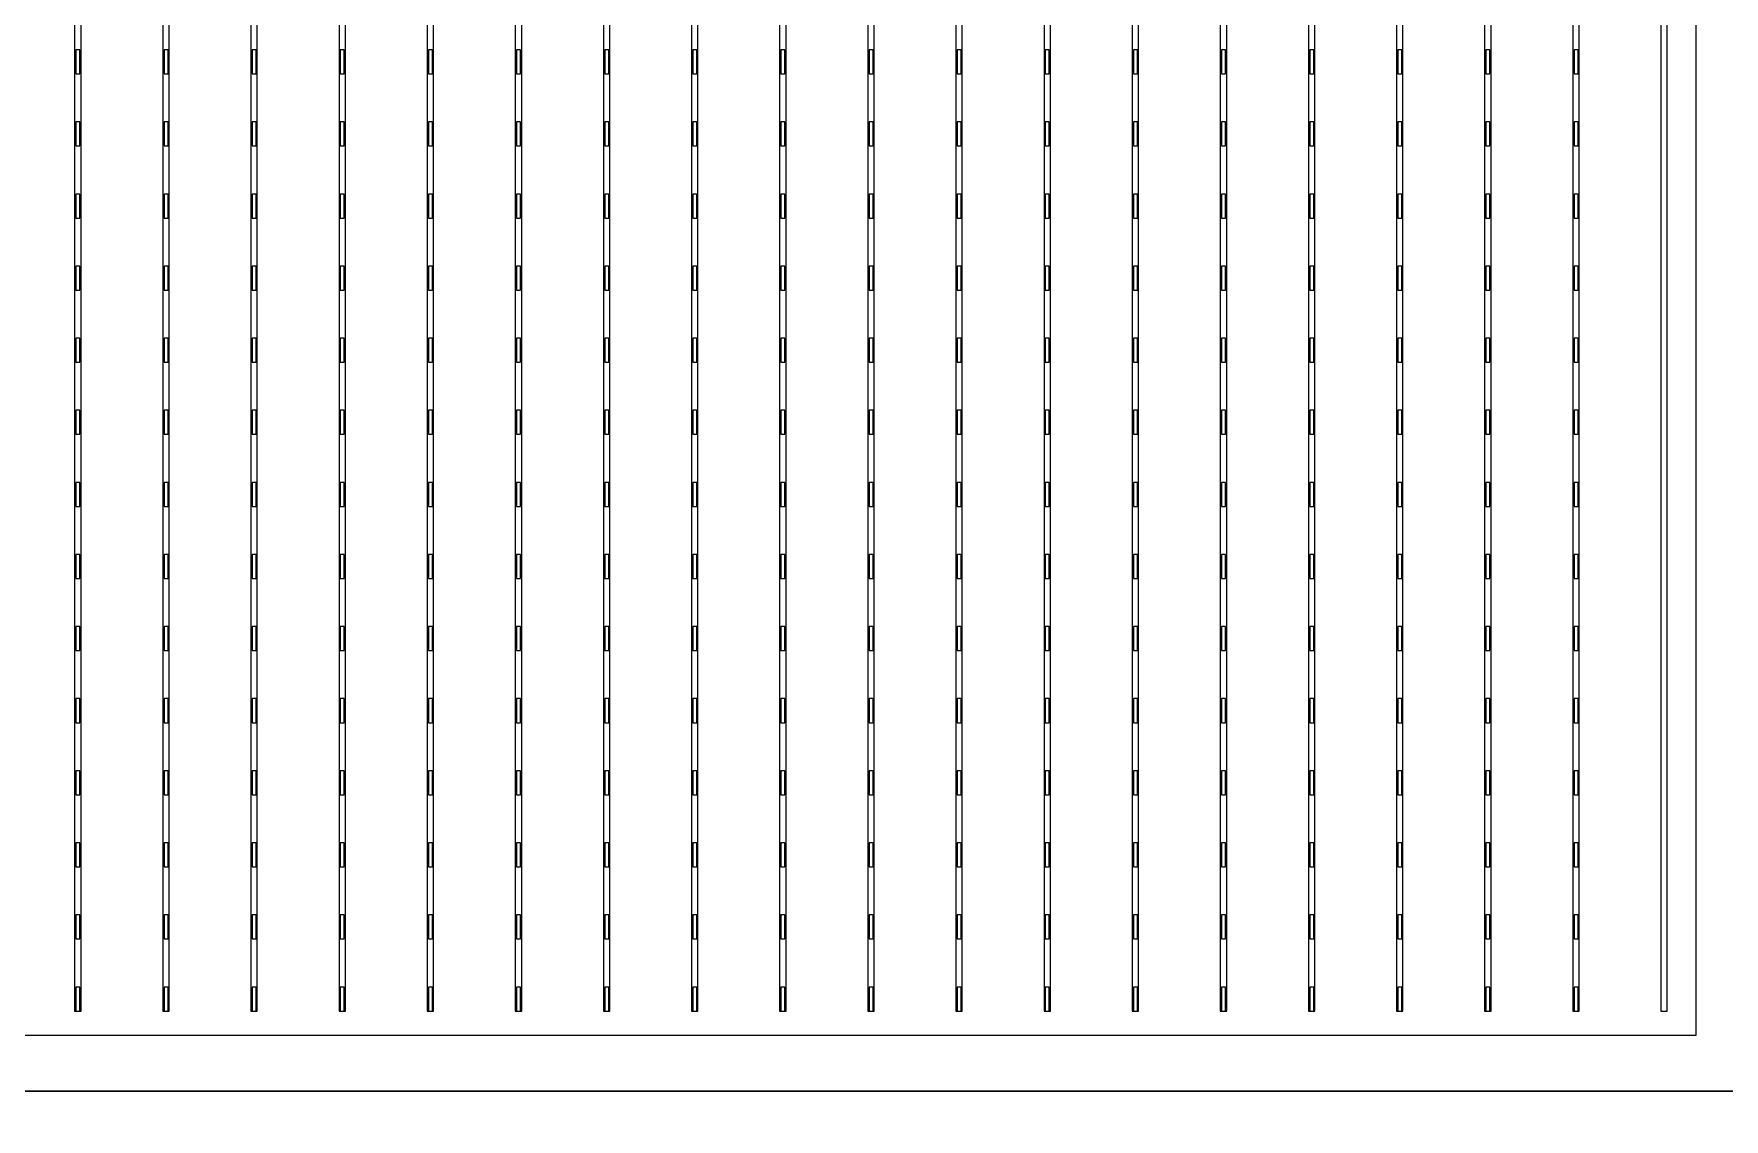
# Model space of a CAD drawing. Header units: millimetres. Extents: x -18 to 142, y -7 to 153.
# Drawn here: x 51.44 to 61.99, y 124.72 to 131.5 of the extents above; entities that cross this region are included whole.
import ezdxf

# ---------------------------------------------------------------- set-up
doc = ezdxf.new("R2010")
doc.units = ezdxf.units.MM
for name, color, linetype in [('CELLS', 5, 'Continuous'), ('CONTACT_PADS', 2, 'Continuous'), ('DICING', 4, 'Continuous'), ('FINGERS', 1, 'Continuous'), ('INSULATION', 2, 'Continuous')]:
    doc.layers.add(name, color=color, linetype=linetype)

msp = doc.modelspace()

# ---------------------------------------------------------------- linework, layer by layer
at = {"layer": 'CELLS'}
for points in [[(62.17, 124.9), (62.17, 145.8), (41.27, 145.8), (41.27, 124.9), (62.17, 124.9)], [(62.17, 104), (62.17, 124.9), (41.27, 124.9), (41.27, 104), (62.17, 104)]]:
    msp.add_lwpolyline(points, close=True, dxfattribs=at)
at = {"layer": 'CONTACT_PADS'}
for points in [[(51.733, 131.25), (51.733, 131.4), (51.708, 131.4), (51.708, 131.25), (51.733, 131.25)], [(52.283, 131.25), (52.283, 131.4), (52.258, 131.4), (52.258, 131.25), (52.283, 131.25)], [(52.833, 131.25), (52.833, 131.4), (52.808, 131.4), (52.808, 131.25), (52.833, 131.25)], [(53.383, 131.25), (53.383, 131.4), (53.358, 131.4), (53.358, 131.25), (53.383, 131.25)], [(53.933, 131.25), (53.933, 131.4), (53.908, 131.4), (53.908, 131.25), (53.933, 131.25)], [(54.483, 131.25), (54.483, 131.4), (54.458, 131.4), (54.458, 131.25), (54.483, 131.25)], [(55.033, 131.25), (55.033, 131.4), (55.008, 131.4), (55.008, 131.25), (55.033, 131.25)], [(55.583, 131.25), (55.583, 131.4), (55.558, 131.4), (55.558, 131.25), (55.583, 131.25)], [(56.133, 131.25), (56.133, 131.4), (56.108, 131.4), (56.108, 131.25), (56.133, 131.25)], [(56.683, 131.25), (56.683, 131.4), (56.658, 131.4), (56.658, 131.25), (56.683, 131.25)], [(57.233, 131.25), (57.233, 131.4), (57.208, 131.4), (57.208, 131.25), (57.233, 131.25)], [(57.783, 131.25), (57.783, 131.4), (57.758, 131.4), (57.758, 131.25), (57.783, 131.25)], [(58.333, 131.25), (58.333, 131.4), (58.308, 131.4), (58.308, 131.25), (58.333, 131.25)], [(58.883, 131.25), (58.883, 131.4), (58.858, 131.4), (58.858, 131.25), (58.883, 131.25)], [(59.433, 131.25), (59.433, 131.4), (59.408, 131.4), (59.408, 131.25), (59.433, 131.25)], [(59.983, 131.25), (59.983, 131.4), (59.958, 131.4), (59.958, 131.25), (59.983, 131.25)], [(60.533, 131.25), (60.533, 131.4), (60.508, 131.4), (60.508, 131.25), (60.533, 131.25)], [(61.083, 131.25), (61.083, 131.4), (61.058, 131.4), (61.058, 131.25), (61.083, 131.25)], [(51.733, 130.8), (51.733, 130.95), (51.708, 130.95), (51.708, 130.8), (51.733, 130.8)], [(52.283, 130.8), (52.283, 130.95), (52.258, 130.95), (52.258, 130.8), (52.283, 130.8)], [(52.833, 130.8), (52.833, 130.95), (52.808, 130.95), (52.808, 130.8), (52.833, 130.8)], [(53.383, 130.8), (53.383, 130.95), (53.358, 130.95), (53.358, 130.8), (53.383, 130.8)], [(53.933, 130.8), (53.933, 130.95), (53.908, 130.95), (53.908, 130.8), (53.933, 130.8)], [(54.483, 130.8), (54.483, 130.95), (54.458, 130.95), (54.458, 130.8), (54.483, 130.8)], [(55.033, 130.8), (55.033, 130.95), (55.008, 130.95), (55.008, 130.8), (55.033, 130.8)], [(55.583, 130.8), (55.583, 130.95), (55.558, 130.95), (55.558, 130.8), (55.583, 130.8)], [(56.133, 130.8), (56.133, 130.95), (56.108, 130.95), (56.108, 130.8), (56.133, 130.8)], [(56.683, 130.8), (56.683, 130.95), (56.658, 130.95), (56.658, 130.8), (56.683, 130.8)], [(57.233, 130.8), (57.233, 130.95), (57.208, 130.95), (57.208, 130.8), (57.233, 130.8)], [(57.783, 130.8), (57.783, 130.95), (57.758, 130.95), (57.758, 130.8), (57.783, 130.8)], [(58.333, 130.8), (58.333, 130.95), (58.308, 130.95), (58.308, 130.8), (58.333, 130.8)], [(58.883, 130.8), (58.883, 130.95), (58.858, 130.95), (58.858, 130.8), (58.883, 130.8)], [(59.433, 130.8), (59.433, 130.95), (59.408, 130.95), (59.408, 130.8), (59.433, 130.8)], [(59.983, 130.8), (59.983, 130.95), (59.958, 130.95), (59.958, 130.8), (59.983, 130.8)], [(60.533, 130.8), (60.533, 130.95), (60.508, 130.95), (60.508, 130.8), (60.533, 130.8)], [(61.083, 130.8), (61.083, 130.95), (61.058, 130.95), (61.058, 130.8), (61.083, 130.8)], [(51.733, 130.35), (51.733, 130.5), (51.708, 130.5), (51.708, 130.35), (51.733, 130.35)], [(52.283, 130.35), (52.283, 130.5), (52.258, 130.5), (52.258, 130.35), (52.283, 130.35)], [(52.833, 130.35), (52.833, 130.5), (52.808, 130.5), (52.808, 130.35), (52.833, 130.35)], [(53.383, 130.35), (53.383, 130.5), (53.358, 130.5), (53.358, 130.35), (53.383, 130.35)], [(53.933, 130.35), (53.933, 130.5), (53.908, 130.5), (53.908, 130.35), (53.933, 130.35)], [(54.483, 130.35), (54.483, 130.5), (54.458, 130.5), (54.458, 130.35), (54.483, 130.35)], [(55.033, 130.35), (55.033, 130.5), (55.008, 130.5), (55.008, 130.35), (55.033, 130.35)], [(55.583, 130.35), (55.583, 130.5), (55.558, 130.5), (55.558, 130.35), (55.583, 130.35)], [(56.133, 130.35), (56.133, 130.5), (56.108, 130.5), (56.108, 130.35), (56.133, 130.35)], [(56.683, 130.35), (56.683, 130.5), (56.658, 130.5), (56.658, 130.35), (56.683, 130.35)], [(57.233, 130.35), (57.233, 130.5), (57.208, 130.5), (57.208, 130.35), (57.233, 130.35)], [(57.783, 130.35), (57.783, 130.5), (57.758, 130.5), (57.758, 130.35), (57.783, 130.35)], [(58.333, 130.35), (58.333, 130.5), (58.308, 130.5), (58.308, 130.35), (58.333, 130.35)], [(58.883, 130.35), (58.883, 130.5), (58.858, 130.5), (58.858, 130.35), (58.883, 130.35)], [(59.433, 130.35), (59.433, 130.5), (59.408, 130.5), (59.408, 130.35), (59.433, 130.35)], [(59.983, 130.35), (59.983, 130.5), (59.958, 130.5), (59.958, 130.35), (59.983, 130.35)], [(60.533, 130.35), (60.533, 130.5), (60.508, 130.5), (60.508, 130.35), (60.533, 130.35)], [(61.083, 130.35), (61.083, 130.5), (61.058, 130.5), (61.058, 130.35), (61.083, 130.35)], [(51.733, 129.9), (51.733, 130.05), (51.708, 130.05), (51.708, 129.9), (51.733, 129.9)], [(52.283, 129.9), (52.283, 130.05), (52.258, 130.05), (52.258, 129.9), (52.283, 129.9)], [(52.833, 129.9), (52.833, 130.05), (52.808, 130.05), (52.808, 129.9), (52.833, 129.9)], [(53.383, 129.9), (53.383, 130.05), (53.358, 130.05), (53.358, 129.9), (53.383, 129.9)], [(53.933, 129.9), (53.933, 130.05), (53.908, 130.05), (53.908, 129.9), (53.933, 129.9)], [(54.483, 129.9), (54.483, 130.05), (54.458, 130.05), (54.458, 129.9), (54.483, 129.9)], [(55.033, 129.9), (55.033, 130.05), (55.008, 130.05), (55.008, 129.9), (55.033, 129.9)], [(55.583, 129.9), (55.583, 130.05), (55.558, 130.05), (55.558, 129.9), (55.583, 129.9)], [(56.133, 129.9), (56.133, 130.05), (56.108, 130.05), (56.108, 129.9), (56.133, 129.9)], [(56.683, 129.9), (56.683, 130.05), (56.658, 130.05), (56.658, 129.9), (56.683, 129.9)], [(57.233, 129.9), (57.233, 130.05), (57.208, 130.05), (57.208, 129.9), (57.233, 129.9)], [(57.783, 129.9), (57.783, 130.05), (57.758, 130.05), (57.758, 129.9), (57.783, 129.9)], [(58.333, 129.9), (58.333, 130.05), (58.308, 130.05), (58.308, 129.9), (58.333, 129.9)], [(58.883, 129.9), (58.883, 130.05), (58.858, 130.05), (58.858, 129.9), (58.883, 129.9)], [(59.433, 129.9), (59.433, 130.05), (59.408, 130.05), (59.408, 129.9), (59.433, 129.9)], [(59.983, 129.9), (59.983, 130.05), (59.958, 130.05), (59.958, 129.9), (59.983, 129.9)], [(60.533, 129.9), (60.533, 130.05), (60.508, 130.05), (60.508, 129.9), (60.533, 129.9)], [(61.083, 129.9), (61.083, 130.05), (61.058, 130.05), (61.058, 129.9), (61.083, 129.9)], [(51.733, 129.45), (51.733, 129.6), (51.708, 129.6), (51.708, 129.45), (51.733, 129.45)], [(52.283, 129.45), (52.283, 129.6), (52.258, 129.6), (52.258, 129.45), (52.283, 129.45)], [(52.833, 129.45), (52.833, 129.6), (52.808, 129.6), (52.808, 129.45), (52.833, 129.45)], [(53.383, 129.45), (53.383, 129.6), (53.358, 129.6), (53.358, 129.45), (53.383, 129.45)], [(53.933, 129.45), (53.933, 129.6), (53.908, 129.6), (53.908, 129.45), (53.933, 129.45)], [(54.483, 129.45), (54.483, 129.6), (54.458, 129.6), (54.458, 129.45), (54.483, 129.45)], [(55.033, 129.45), (55.033, 129.6), (55.008, 129.6), (55.008, 129.45), (55.033, 129.45)], [(55.583, 129.45), (55.583, 129.6), (55.558, 129.6), (55.558, 129.45), (55.583, 129.45)], [(56.133, 129.45), (56.133, 129.6), (56.108, 129.6), (56.108, 129.45), (56.133, 129.45)], [(56.683, 129.45), (56.683, 129.6), (56.658, 129.6), (56.658, 129.45), (56.683, 129.45)], [(57.233, 129.45), (57.233, 129.6), (57.208, 129.6), (57.208, 129.45), (57.233, 129.45)], [(57.783, 129.45), (57.783, 129.6), (57.758, 129.6), (57.758, 129.45), (57.783, 129.45)], [(58.333, 129.45), (58.333, 129.6), (58.308, 129.6), (58.308, 129.45), (58.333, 129.45)], [(58.883, 129.45), (58.883, 129.6), (58.858, 129.6), (58.858, 129.45), (58.883, 129.45)], [(59.433, 129.45), (59.433, 129.6), (59.408, 129.6), (59.408, 129.45), (59.433, 129.45)], [(59.983, 129.45), (59.983, 129.6), (59.958, 129.6), (59.958, 129.45), (59.983, 129.45)], [(60.533, 129.45), (60.533, 129.6), (60.508, 129.6), (60.508, 129.45), (60.533, 129.45)], [(61.083, 129.45), (61.083, 129.6), (61.058, 129.6), (61.058, 129.45), (61.083, 129.45)], [(51.733, 129), (51.733, 129.15), (51.708, 129.15), (51.708, 129), (51.733, 129)], [(52.283, 129), (52.283, 129.15), (52.258, 129.15), (52.258, 129), (52.283, 129)], [(52.833, 129), (52.833, 129.15), (52.808, 129.15), (52.808, 129), (52.833, 129)], [(53.383, 129), (53.383, 129.15), (53.358, 129.15), (53.358, 129), (53.383, 129)], [(53.933, 129), (53.933, 129.15), (53.908, 129.15), (53.908, 129), (53.933, 129)], [(54.483, 129), (54.483, 129.15), (54.458, 129.15), (54.458, 129), (54.483, 129)], [(55.033, 129), (55.033, 129.15), (55.008, 129.15), (55.008, 129), (55.033, 129)], [(55.583, 129), (55.583, 129.15), (55.558, 129.15), (55.558, 129), (55.583, 129)], [(56.133, 129), (56.133, 129.15), (56.108, 129.15), (56.108, 129), (56.133, 129)], [(56.683, 129), (56.683, 129.15), (56.658, 129.15), (56.658, 129), (56.683, 129)], [(57.233, 129), (57.233, 129.15), (57.208, 129.15), (57.208, 129), (57.233, 129)], [(57.783, 129), (57.783, 129.15), (57.758, 129.15), (57.758, 129), (57.783, 129)], [(58.333, 129), (58.333, 129.15), (58.308, 129.15), (58.308, 129), (58.333, 129)], [(58.883, 129), (58.883, 129.15), (58.858, 129.15), (58.858, 129), (58.883, 129)], [(59.433, 129), (59.433, 129.15), (59.408, 129.15), (59.408, 129), (59.433, 129)], [(59.983, 129), (59.983, 129.15), (59.958, 129.15), (59.958, 129), (59.983, 129)], [(60.533, 129), (60.533, 129.15), (60.508, 129.15), (60.508, 129), (60.533, 129)], [(61.083, 129), (61.083, 129.15), (61.058, 129.15), (61.058, 129), (61.083, 129)], [(51.733, 128.55), (51.733, 128.7), (51.708, 128.7), (51.708, 128.55), (51.733, 128.55)], [(52.283, 128.55), (52.283, 128.7), (52.258, 128.7), (52.258, 128.55), (52.283, 128.55)], [(52.833, 128.55), (52.833, 128.7), (52.808, 128.7), (52.808, 128.55), (52.833, 128.55)], [(53.383, 128.55), (53.383, 128.7), (53.358, 128.7), (53.358, 128.55), (53.383, 128.55)], [(53.933, 128.55), (53.933, 128.7), (53.908, 128.7), (53.908, 128.55), (53.933, 128.55)], [(54.483, 128.55), (54.483, 128.7), (54.458, 128.7), (54.458, 128.55), (54.483, 128.55)], [(55.033, 128.55), (55.033, 128.7), (55.008, 128.7), (55.008, 128.55), (55.033, 128.55)], [(55.583, 128.55), (55.583, 128.7), (55.558, 128.7), (55.558, 128.55), (55.583, 128.55)], [(56.133, 128.55), (56.133, 128.7), (56.108, 128.7), (56.108, 128.55), (56.133, 128.55)], [(56.683, 128.55), (56.683, 128.7), (56.658, 128.7), (56.658, 128.55), (56.683, 128.55)], [(57.233, 128.55), (57.233, 128.7), (57.208, 128.7), (57.208, 128.55), (57.233, 128.55)], [(57.783, 128.55), (57.783, 128.7), (57.758, 128.7), (57.758, 128.55), (57.783, 128.55)], [(58.333, 128.55), (58.333, 128.7), (58.308, 128.7), (58.308, 128.55), (58.333, 128.55)], [(58.883, 128.55), (58.883, 128.7), (58.858, 128.7), (58.858, 128.55), (58.883, 128.55)], [(59.433, 128.55), (59.433, 128.7), (59.408, 128.7), (59.408, 128.55), (59.433, 128.55)], [(59.983, 128.55), (59.983, 128.7), (59.958, 128.7), (59.958, 128.55), (59.983, 128.55)], [(60.533, 128.55), (60.533, 128.7), (60.508, 128.7), (60.508, 128.55), (60.533, 128.55)], [(61.083, 128.55), (61.083, 128.7), (61.058, 128.7), (61.058, 128.55), (61.083, 128.55)], [(51.733, 128.1), (51.733, 128.25), (51.708, 128.25), (51.708, 128.1), (51.733, 128.1)], [(52.283, 128.1), (52.283, 128.25), (52.258, 128.25), (52.258, 128.1), (52.283, 128.1)], [(52.833, 128.1), (52.833, 128.25), (52.808, 128.25), (52.808, 128.1), (52.833, 128.1)], [(53.383, 128.1), (53.383, 128.25), (53.358, 128.25), (53.358, 128.1), (53.383, 128.1)], [(53.933, 128.1), (53.933, 128.25), (53.908, 128.25), (53.908, 128.1), (53.933, 128.1)], [(54.483, 128.1), (54.483, 128.25), (54.458, 128.25), (54.458, 128.1), (54.483, 128.1)], [(55.033, 128.1), (55.033, 128.25), (55.008, 128.25), (55.008, 128.1), (55.033, 128.1)], [(55.583, 128.1), (55.583, 128.25), (55.558, 128.25), (55.558, 128.1), (55.583, 128.1)], [(56.133, 128.1), (56.133, 128.25), (56.108, 128.25), (56.108, 128.1), (56.133, 128.1)], [(56.683, 128.1), (56.683, 128.25), (56.658, 128.25), (56.658, 128.1), (56.683, 128.1)], [(57.233, 128.1), (57.233, 128.25), (57.208, 128.25), (57.208, 128.1), (57.233, 128.1)], [(57.783, 128.1), (57.783, 128.25), (57.758, 128.25), (57.758, 128.1), (57.783, 128.1)], [(58.333, 128.1), (58.333, 128.25), (58.308, 128.25), (58.308, 128.1), (58.333, 128.1)], [(58.883, 128.1), (58.883, 128.25), (58.858, 128.25), (58.858, 128.1), (58.883, 128.1)], [(59.433, 128.1), (59.433, 128.25), (59.408, 128.25), (59.408, 128.1), (59.433, 128.1)], [(59.983, 128.1), (59.983, 128.25), (59.958, 128.25), (59.958, 128.1), (59.983, 128.1)], [(60.533, 128.1), (60.533, 128.25), (60.508, 128.25), (60.508, 128.1), (60.533, 128.1)], [(61.083, 128.1), (61.083, 128.25), (61.058, 128.25), (61.058, 128.1), (61.083, 128.1)], [(51.733, 127.65), (51.733, 127.8), (51.708, 127.8), (51.708, 127.65), (51.733, 127.65)], [(52.283, 127.65), (52.283, 127.8), (52.258, 127.8), (52.258, 127.65), (52.283, 127.65)], [(52.833, 127.65), (52.833, 127.8), (52.808, 127.8), (52.808, 127.65), (52.833, 127.65)], [(53.383, 127.65), (53.383, 127.8), (53.358, 127.8), (53.358, 127.65), (53.383, 127.65)], [(53.933, 127.65), (53.933, 127.8), (53.908, 127.8), (53.908, 127.65), (53.933, 127.65)], [(54.483, 127.65), (54.483, 127.8), (54.458, 127.8), (54.458, 127.65), (54.483, 127.65)], [(55.033, 127.65), (55.033, 127.8), (55.008, 127.8), (55.008, 127.65), (55.033, 127.65)], [(55.583, 127.65), (55.583, 127.8), (55.558, 127.8), (55.558, 127.65), (55.583, 127.65)], [(56.133, 127.65), (56.133, 127.8), (56.108, 127.8), (56.108, 127.65), (56.133, 127.65)], [(56.683, 127.65), (56.683, 127.8), (56.658, 127.8), (56.658, 127.65), (56.683, 127.65)], [(57.233, 127.65), (57.233, 127.8), (57.208, 127.8), (57.208, 127.65), (57.233, 127.65)], [(57.783, 127.65), (57.783, 127.8), (57.758, 127.8), (57.758, 127.65), (57.783, 127.65)], [(58.333, 127.65), (58.333, 127.8), (58.308, 127.8), (58.308, 127.65), (58.333, 127.65)], [(58.883, 127.65), (58.883, 127.8), (58.858, 127.8), (58.858, 127.65), (58.883, 127.65)], [(59.433, 127.65), (59.433, 127.8), (59.408, 127.8), (59.408, 127.65), (59.433, 127.65)], [(59.983, 127.65), (59.983, 127.8), (59.958, 127.8), (59.958, 127.65), (59.983, 127.65)], [(60.533, 127.65), (60.533, 127.8), (60.508, 127.8), (60.508, 127.65), (60.533, 127.65)], [(61.083, 127.65), (61.083, 127.8), (61.058, 127.8), (61.058, 127.65), (61.083, 127.65)], [(51.733, 127.2), (51.733, 127.35), (51.708, 127.35), (51.708, 127.2), (51.733, 127.2)], [(52.283, 127.2), (52.283, 127.35), (52.258, 127.35), (52.258, 127.2), (52.283, 127.2)], [(52.833, 127.2), (52.833, 127.35), (52.808, 127.35), (52.808, 127.2), (52.833, 127.2)], [(53.383, 127.2), (53.383, 127.35), (53.358, 127.35), (53.358, 127.2), (53.383, 127.2)], [(53.933, 127.2), (53.933, 127.35), (53.908, 127.35), (53.908, 127.2), (53.933, 127.2)], [(54.483, 127.2), (54.483, 127.35), (54.458, 127.35), (54.458, 127.2), (54.483, 127.2)], [(55.033, 127.2), (55.033, 127.35), (55.008, 127.35), (55.008, 127.2), (55.033, 127.2)], [(55.583, 127.2), (55.583, 127.35), (55.558, 127.35), (55.558, 127.2), (55.583, 127.2)], [(56.133, 127.2), (56.133, 127.35), (56.108, 127.35), (56.108, 127.2), (56.133, 127.2)], [(56.683, 127.2), (56.683, 127.35), (56.658, 127.35), (56.658, 127.2), (56.683, 127.2)], [(57.233, 127.2), (57.233, 127.35), (57.208, 127.35), (57.208, 127.2), (57.233, 127.2)], [(57.783, 127.2), (57.783, 127.35), (57.758, 127.35), (57.758, 127.2), (57.783, 127.2)], [(58.333, 127.2), (58.333, 127.35), (58.308, 127.35), (58.308, 127.2), (58.333, 127.2)], [(58.883, 127.2), (58.883, 127.35), (58.858, 127.35), (58.858, 127.2), (58.883, 127.2)], [(59.433, 127.2), (59.433, 127.35), (59.408, 127.35), (59.408, 127.2), (59.433, 127.2)], [(59.983, 127.2), (59.983, 127.35), (59.958, 127.35), (59.958, 127.2), (59.983, 127.2)], [(60.533, 127.2), (60.533, 127.35), (60.508, 127.35), (60.508, 127.2), (60.533, 127.2)], [(61.083, 127.2), (61.083, 127.35), (61.058, 127.35), (61.058, 127.2), (61.083, 127.2)], [(51.733, 126.75), (51.733, 126.9), (51.708, 126.9), (51.708, 126.75), (51.733, 126.75)], [(52.283, 126.75), (52.283, 126.9), (52.258, 126.9), (52.258, 126.75), (52.283, 126.75)], [(52.833, 126.75), (52.833, 126.9), (52.808, 126.9), (52.808, 126.75), (52.833, 126.75)], [(53.383, 126.75), (53.383, 126.9), (53.358, 126.9), (53.358, 126.75), (53.383, 126.75)], [(53.933, 126.75), (53.933, 126.9), (53.908, 126.9), (53.908, 126.75), (53.933, 126.75)], [(54.483, 126.75), (54.483, 126.9), (54.458, 126.9), (54.458, 126.75), (54.483, 126.75)], [(55.033, 126.75), (55.033, 126.9), (55.008, 126.9), (55.008, 126.75), (55.033, 126.75)], [(55.583, 126.75), (55.583, 126.9), (55.558, 126.9), (55.558, 126.75), (55.583, 126.75)], [(56.133, 126.75), (56.133, 126.9), (56.108, 126.9), (56.108, 126.75), (56.133, 126.75)], [(56.683, 126.75), (56.683, 126.9), (56.658, 126.9), (56.658, 126.75), (56.683, 126.75)], [(57.233, 126.75), (57.233, 126.9), (57.208, 126.9), (57.208, 126.75), (57.233, 126.75)], [(57.783, 126.75), (57.783, 126.9), (57.758, 126.9), (57.758, 126.75), (57.783, 126.75)], [(58.333, 126.75), (58.333, 126.9), (58.308, 126.9), (58.308, 126.75), (58.333, 126.75)], [(58.883, 126.75), (58.883, 126.9), (58.858, 126.9), (58.858, 126.75), (58.883, 126.75)], [(59.433, 126.75), (59.433, 126.9), (59.408, 126.9), (59.408, 126.75), (59.433, 126.75)], [(59.983, 126.75), (59.983, 126.9), (59.958, 126.9), (59.958, 126.75), (59.983, 126.75)], [(60.533, 126.75), (60.533, 126.9), (60.508, 126.9), (60.508, 126.75), (60.533, 126.75)], [(61.083, 126.75), (61.083, 126.9), (61.058, 126.9), (61.058, 126.75), (61.083, 126.75)], [(51.733, 126.3), (51.733, 126.45), (51.708, 126.45), (51.708, 126.3), (51.733, 126.3)], [(52.283, 126.3), (52.283, 126.45), (52.258, 126.45), (52.258, 126.3), (52.283, 126.3)], [(52.833, 126.3), (52.833, 126.45), (52.808, 126.45), (52.808, 126.3), (52.833, 126.3)], [(53.383, 126.3), (53.383, 126.45), (53.358, 126.45), (53.358, 126.3), (53.383, 126.3)], [(53.933, 126.3), (53.933, 126.45), (53.908, 126.45), (53.908, 126.3), (53.933, 126.3)], [(54.483, 126.3), (54.483, 126.45), (54.458, 126.45), (54.458, 126.3), (54.483, 126.3)], [(55.033, 126.3), (55.033, 126.45), (55.008, 126.45), (55.008, 126.3), (55.033, 126.3)], [(55.583, 126.3), (55.583, 126.45), (55.558, 126.45), (55.558, 126.3), (55.583, 126.3)], [(56.133, 126.3), (56.133, 126.45), (56.108, 126.45), (56.108, 126.3), (56.133, 126.3)], [(56.683, 126.3), (56.683, 126.45), (56.658, 126.45), (56.658, 126.3), (56.683, 126.3)], [(57.233, 126.3), (57.233, 126.45), (57.208, 126.45), (57.208, 126.3), (57.233, 126.3)], [(57.783, 126.3), (57.783, 126.45), (57.758, 126.45), (57.758, 126.3), (57.783, 126.3)], [(58.333, 126.3), (58.333, 126.45), (58.308, 126.45), (58.308, 126.3), (58.333, 126.3)], [(58.883, 126.3), (58.883, 126.45), (58.858, 126.45), (58.858, 126.3), (58.883, 126.3)], [(59.433, 126.3), (59.433, 126.45), (59.408, 126.45), (59.408, 126.3), (59.433, 126.3)], [(59.983, 126.3), (59.983, 126.45), (59.958, 126.45), (59.958, 126.3), (59.983, 126.3)], [(60.533, 126.3), (60.533, 126.45), (60.508, 126.45), (60.508, 126.3), (60.533, 126.3)], [(61.083, 126.3), (61.083, 126.45), (61.058, 126.45), (61.058, 126.3), (61.083, 126.3)], [(51.733, 125.85), (51.733, 126), (51.708, 126), (51.708, 125.85), (51.733, 125.85)], [(52.283, 125.85), (52.283, 126), (52.258, 126), (52.258, 125.85), (52.283, 125.85)], [(52.833, 125.85), (52.833, 126), (52.808, 126), (52.808, 125.85), (52.833, 125.85)], [(53.383, 125.85), (53.383, 126), (53.358, 126), (53.358, 125.85), (53.383, 125.85)], [(53.933, 125.85), (53.933, 126), (53.908, 126), (53.908, 125.85), (53.933, 125.85)], [(54.483, 125.85), (54.483, 126), (54.458, 126), (54.458, 125.85), (54.483, 125.85)], [(55.033, 125.85), (55.033, 126), (55.008, 126), (55.008, 125.85), (55.033, 125.85)], [(55.583, 125.85), (55.583, 126), (55.558, 126), (55.558, 125.85), (55.583, 125.85)], [(56.133, 125.85), (56.133, 126), (56.108, 126), (56.108, 125.85), (56.133, 125.85)], [(56.683, 125.85), (56.683, 126), (56.658, 126), (56.658, 125.85), (56.683, 125.85)], [(57.233, 125.85), (57.233, 126), (57.208, 126), (57.208, 125.85), (57.233, 125.85)], [(57.783, 125.85), (57.783, 126), (57.758, 126), (57.758, 125.85), (57.783, 125.85)], [(58.333, 125.85), (58.333, 126), (58.308, 126), (58.308, 125.85), (58.333, 125.85)], [(58.883, 125.85), (58.883, 126), (58.858, 126), (58.858, 125.85), (58.883, 125.85)], [(59.433, 125.85), (59.433, 126), (59.408, 126), (59.408, 125.85), (59.433, 125.85)], [(59.983, 125.85), (59.983, 126), (59.958, 126), (59.958, 125.85), (59.983, 125.85)], [(60.533, 125.85), (60.533, 126), (60.508, 126), (60.508, 125.85), (60.533, 125.85)], [(61.083, 125.85), (61.083, 126), (61.058, 126), (61.058, 125.85), (61.083, 125.85)], [(51.733, 125.4), (51.733, 125.55), (51.708, 125.55), (51.708, 125.4), (51.733, 125.4)], [(52.283, 125.4), (52.283, 125.55), (52.258, 125.55), (52.258, 125.4), (52.283, 125.4)], [(52.833, 125.4), (52.833, 125.55), (52.808, 125.55), (52.808, 125.4), (52.833, 125.4)], [(53.383, 125.4), (53.383, 125.55), (53.358, 125.55), (53.358, 125.4), (53.383, 125.4)], [(53.933, 125.4), (53.933, 125.55), (53.908, 125.55), (53.908, 125.4), (53.933, 125.4)], [(54.483, 125.4), (54.483, 125.55), (54.458, 125.55), (54.458, 125.4), (54.483, 125.4)], [(55.033, 125.4), (55.033, 125.55), (55.008, 125.55), (55.008, 125.4), (55.033, 125.4)], [(55.583, 125.4), (55.583, 125.55), (55.558, 125.55), (55.558, 125.4), (55.583, 125.4)], [(56.133, 125.4), (56.133, 125.55), (56.108, 125.55), (56.108, 125.4), (56.133, 125.4)], [(56.683, 125.4), (56.683, 125.55), (56.658, 125.55), (56.658, 125.4), (56.683, 125.4)], [(57.233, 125.4), (57.233, 125.55), (57.208, 125.55), (57.208, 125.4), (57.233, 125.4)], [(57.783, 125.4), (57.783, 125.55), (57.758, 125.55), (57.758, 125.4), (57.783, 125.4)], [(58.333, 125.4), (58.333, 125.55), (58.308, 125.55), (58.308, 125.4), (58.333, 125.4)], [(58.883, 125.4), (58.883, 125.55), (58.858, 125.55), (58.858, 125.4), (58.883, 125.4)], [(59.433, 125.4), (59.433, 125.55), (59.408, 125.55), (59.408, 125.4), (59.433, 125.4)], [(59.983, 125.4), (59.983, 125.55), (59.958, 125.55), (59.958, 125.4), (59.983, 125.4)], [(60.533, 125.4), (60.533, 125.55), (60.508, 125.55), (60.508, 125.4), (60.533, 125.4)], [(61.083, 125.4), (61.083, 125.55), (61.058, 125.55), (61.058, 125.4), (61.083, 125.4)]]:
    msp.add_lwpolyline(points, close=True, dxfattribs=at)
at = {"layer": 'DICING'}
msp.add_line((-17.83, 124.9), (142.17, 124.9), dxfattribs=at)
msp.add_line((-17.83, 124.9), (142.17, 124.9), dxfattribs=at)
msp.add_line((-17.83, 124.9), (142.17, 124.9), dxfattribs=at)
msp.add_line((-17.83, 124.9), (142.17, 124.9), dxfattribs=at)
msp.add_line((-17.83, 124.9), (142.17, 124.9), dxfattribs=at)
msp.add_line((-17.83, 124.9), (142.17, 124.9), dxfattribs=at)
msp.add_line((-17.83, 124.9), (142.17, 124.9), dxfattribs=at)
msp.add_line((-17.83, 124.9), (142.17, 124.9), dxfattribs=at)
msp.add_line((-17.83, 124.9), (142.17, 124.9), dxfattribs=at)
msp.add_line((-17.83, 124.9), (142.17, 124.9), dxfattribs=at)
msp.add_line((-17.83, 124.9), (142.17, 124.9), dxfattribs=at)
msp.add_line((-17.83, 124.9), (142.17, 124.9), dxfattribs=at)
msp.add_line((-17.83, 124.9), (142.17, 124.9), dxfattribs=at)
msp.add_line((-17.83, 124.9), (142.17, 124.9), dxfattribs=at)
msp.add_line((-17.83, 124.9), (142.17, 124.9), dxfattribs=at)
msp.add_line((-17.83, 124.9), (142.17, 124.9), dxfattribs=at)
msp.add_line((-17.83, 124.9), (142.17, 124.9), dxfattribs=at)
msp.add_line((-17.83, 124.9), (142.17, 124.9), dxfattribs=at)
at = {"layer": 'FINGERS'}
for points in [[(51.74, 125.4), (51.74, 145.3), (51.7, 145.3), (51.7, 125.4), (51.74, 125.4)], [(52.29, 125.4), (52.29, 145.3), (52.25, 145.3), (52.25, 125.4), (52.29, 125.4)], [(52.84, 125.4), (52.84, 145.3), (52.8, 145.3), (52.8, 125.4), (52.84, 125.4)], [(53.39, 125.4), (53.39, 145.3), (53.35, 145.3), (53.35, 125.4), (53.39, 125.4)], [(53.94, 125.4), (53.94, 145.3), (53.9, 145.3), (53.9, 125.4), (53.94, 125.4)], [(54.49, 125.4), (54.49, 145.3), (54.45, 145.3), (54.45, 125.4), (54.49, 125.4)], [(55.04, 125.4), (55.04, 145.3), (55, 145.3), (55, 125.4), (55.04, 125.4)], [(55.59, 125.4), (55.59, 145.3), (55.55, 145.3), (55.55, 125.4), (55.59, 125.4)], [(56.14, 125.4), (56.14, 145.3), (56.1, 145.3), (56.1, 125.4), (56.14, 125.4)], [(56.69, 125.4), (56.69, 145.3), (56.65, 145.3), (56.65, 125.4), (56.69, 125.4)], [(57.24, 125.4), (57.24, 145.3), (57.2, 145.3), (57.2, 125.4), (57.24, 125.4)], [(57.79, 125.4), (57.79, 145.3), (57.75, 145.3), (57.75, 125.4), (57.79, 125.4)], [(58.34, 125.4), (58.34, 145.3), (58.3, 145.3), (58.3, 125.4), (58.34, 125.4)], [(58.89, 125.4), (58.89, 145.3), (58.85, 145.3), (58.85, 125.4), (58.89, 125.4)], [(59.44, 125.4), (59.44, 145.3), (59.4, 145.3), (59.4, 125.4), (59.44, 125.4)], [(59.99, 125.4), (59.99, 145.3), (59.95, 145.3), (59.95, 125.4), (59.99, 125.4)], [(60.54, 125.4), (60.54, 145.3), (60.5, 145.3), (60.5, 125.4), (60.54, 125.4)], [(61.09, 125.4), (61.09, 145.3), (61.05, 145.3), (61.05, 125.4), (61.09, 125.4)], [(61.64, 125.4), (61.64, 145.3), (61.6, 145.3), (61.6, 125.4), (61.64, 125.4)]]:
    msp.add_lwpolyline(points, close=True, dxfattribs=at)
at = {"layer": 'INSULATION'}
msp.add_lwpolyline([(61.82, 125.25), (61.82, 145.45), (41.62, 145.45), (41.62, 125.25), (61.82, 125.25)], close=True, dxfattribs=at)

doc.saveas('drawing.dxf')
